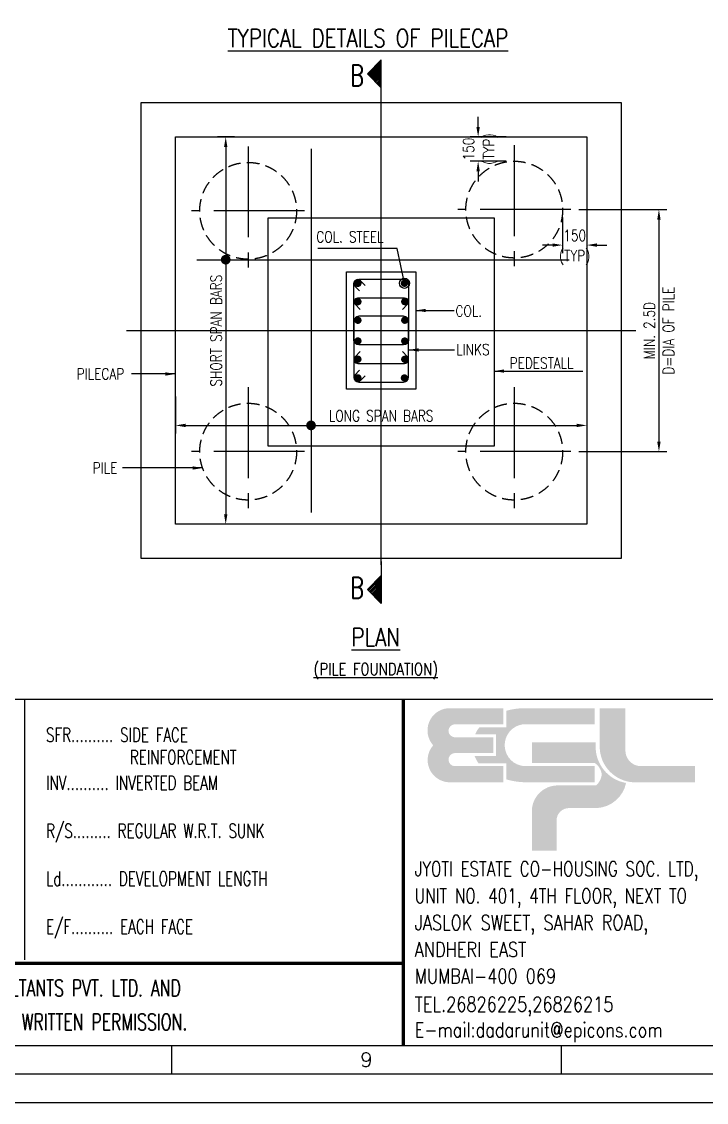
# Model space of a CAD drawing. Extents: x 482149 to 629471, y -388107 to -272741.
# Drawn here: x 585690 to 602676, y -356294 to -329506 of the extents above; entities that cross this region are included whole.
import ezdxf
from ezdxf.enums import TextEntityAlignment as Align
from ezdxf.lldxf.tags import DXFTag

# ---------------------------------------------------------------- set-up
doc = ezdxf.new("R2010")
doc.units = 0
doc.header["$LTSCALE"] = 500
doc.header["$MEASUREMENT"] = 0
doc.linetypes.add('CENTER2', pattern=[1.125, 0.75, -0.125, 0.125, -0.125])
doc.linetypes.add('HIDDEN2', pattern=[0.1875, 0.125, -0.0625])
doc.layers.get('DEFPOINTS').update_dxf_attribs({"color": 4})
doc.layers.add('00 ECPL LOGO', color=250, linetype='Continuous', lineweight=20)
doc.layers.add('00 ELEV-2', color=9, linetype='Continuous', lineweight=30)
for name, color, linetype in [('CEN', 8, 'CENTER'), ('COL', 1, 'Continuous'), ('DIM', 5, 'Continuous'), ('DIM1', 5, 'Continuous'), ('FOOT', 4, 'Continuous'), ('LINK', 2, 'Continuous'), ('MISC', 5, 'Continuous'), ('NO. SECTION', 1, 'Continuous'), ('notes', 1, 'Continuous'), ('PNA', 10, 'Continuous'), ('S-DIM-1', 5, 'Continuous'), ('S-R.C.C. PILE', 2, 'HIDDEN'), ('S-REINFORCEMENT', 6, 'Continuous'), ('S-TEXT-1', 4, 'Continuous'), ('S-TITLE', 6, 'Continuous'), ('TEXT (SHEET)', 4, 'Continuous'), ('TEXT1', 2, 'Continuous'), ('TITLE', 4, 'Continuous')]:
    doc.layers.add(name, color=color, linetype=linetype)
doc.styles.add('ROMANS', font='simplex.shx', dxfattribs={"width": 0.8, "height": 275, "bigfont": 'bigfont.shx'})
doc.styles.add('ROMANS22', font='simplex.shx', dxfattribs={"width": 0.8})
tags = doc.linetypes.add('CENTER', pattern=[2, 1.25, -0.25, 0.25, -0.25]).pattern_tags.tags
tags[10:11] = [DXFTag(74, 4), DXFTag(75, 0), DXFTag(340, '0'), DXFTag(46, 1.0), DXFTag(50, 0.0), DXFTag(44, 0.0), DXFTag(45, 0.0)]
tags[8:9] = [DXFTag(74, 4), DXFTag(75, 0), DXFTag(340, '0'), DXFTag(46, 1.0), DXFTag(50, 0.0), DXFTag(44, 0.0), DXFTag(45, 0.0)]
tags[6:7] = [DXFTag(74, 4), DXFTag(75, 0), DXFTag(340, '0'), DXFTag(46, 1.0), DXFTag(50, 0.0), DXFTag(44, 0.0), DXFTag(45, 0.0)]
tags[4:5] = [DXFTag(74, 4), DXFTag(75, 0), DXFTag(340, '0'), DXFTag(46, 1.0), DXFTag(50, 0.0), DXFTag(44, 0.0), DXFTag(45, 0.0)]
tags = doc.linetypes.add('HIDDEN', pattern=[0.375, 0.25, -0.125]).pattern_tags.tags
tags[6:7] = [DXFTag(74, 4), DXFTag(75, 0), DXFTag(340, '0'), DXFTag(46, 1.0), DXFTag(50, 0.0), DXFTag(44, 0.0), DXFTag(45, 0.0)]
tags[4:5] = [DXFTag(74, 4), DXFTag(75, 0), DXFTag(340, '0'), DXFTag(46, 1.0), DXFTag(50, 0.0), DXFTag(44, 0.0), DXFTag(45, 0.0)]
doc.dimstyles.new('DIM 4-100', dxfattribs={"dimscale": 100, "dimtxt": 2.5, "dimasz": 2.5, "dimexe": 1, "dimexo": 1, "dimgap": 1, "dimtad": 1, "dimdec": 0, "dimlfac": 0.25, "dimzin": 0, "dimdsep": 46, "dimtxsty": 'ROMANS22', "dimcen": 2.5, "dimclrd": 5, "dimclre": 5, "dimclrt": 4, "dimadec": 0, "dimazin": 0, "dimtfac": 1, "dimtdec": 0, "dimtmove": 0, "dimatfit": 3, "dimfxl": 0, "dimtolj": 1, "dimtzin": 0, "dimarcsym": 0})
doc.dimstyles.new('dim25', dxfattribs={"dimtxt": 250, "dimasz": 250, "dimexe": 200, "dimexo": 200, "dimgap": 100, "dimtad": 1, "dimdec": 0, "dimlfac": 0.25, "dimzin": 0, "dimdsep": 46, "dimtxsty": 'ROMANS', "dimcen": 0, "dimclrd": 5, "dimclre": 5, "dimclrt": 4, "dimadec": 0, "dimazin": 0, "dimtfac": 1, "dimtdec": 0, "dimtix": 1, "dimtofl": 0, "dimtmove": 2, "dimatfit": 3, "dimfxl": 0, "dimtolj": 1, "dimtzin": 0, "dimlwd": -1, "dimlwe": -1, "dimarcsym": 0})
doc.dimstyles.new('dim33.33', dxfattribs={"dimtxt": 250, "dimasz": 250, "dimexe": 200, "dimexo": 200, "dimgap": 100, "dimtad": 1, "dimdec": 0, "dimlfac": 0.333331, "dimzin": 0, "dimdsep": 46, "dimtxsty": 'ROMANS', "dimcen": 0, "dimclrd": 5, "dimclre": 5, "dimclrt": 4, "dimadec": 0, "dimazin": 0, "dimtfac": 1, "dimtdec": 0, "dimtix": 1, "dimtofl": 0, "dimtmove": 2, "dimatfit": 3, "dimfxl": 0, "dimtolj": 1, "dimtzin": 0, "dimlwd": -1, "dimlwe": -1, "dimarcsym": 0})

# ---------------------------------------------------------------- blocks, each defined once
blk = doc.blocks.new('ecpl logo')
at = {"layer": '00 ECPL LOGO'}
for color, points in [(256, [(351, -827, 0.621111), (586, -1401), (1442, -1401), (1442, -1151), (682, -1151, -0.917622), (682, -948), (1285, -948), (1285, -702), (682, -702, -0.926164), (682, -501), (1442, -501), (1442, -251), (581, -251, 0.621111), (351, -827)]), (152, [(2940, -251), (2940, -863, 0.384329), (3453, -1401), (4422, -1401), (4422, -1151), (3582, -1151, -0.414214), (3340, -908), (3340, -251)]), (140, [(1887, -779), (1887, -1102), (2862, -1102, -0.232111), (2971, -1281, -0.194401), (2883, -1450), (2269, -1450, 0.364674), (1887, -1802), (1887, -2463), (2269, -2463), (2269, -1996, -0.414214), (2462, -1802), (2899, -1802, 0.338499), (3350, -1412, -0.371272), (2877, -839), (2877, -779)])]:
    blk.add_hatch(color=color, dxfattribs=at).paths.add_polyline_path(points)
h = blk.add_hatch(color=253, dxfattribs=at)
h.dxf.hatch_style = 1
h.paths.add_polyline_path([(995, -993, 0.07148), (1056, -1106), (1486, -1106), (1486, -1356, 0.065387), (1776, -1401), (2862, -1401), (2862, -1151), (1776, -1151, -0.910826), (1742, -501), (2862, -501), (2862, -251), (1776, -251, 0.069483), (1486, -291), (1486, -546), (1071, -546, 0.072407), (1003, -657), (1329, -657), (1329, -993)])
blk = doc.blocks.new('A1')
at = {"color": 1}
blk.add_line((81794, 6959), (1969, 6959), dxfattribs=at)
at = {"flags": 128}
blk.add_lwpolyline([(0, 0), (82779, 0), (82779, 58231), (0, 58231)], close=True, dxfattribs=at)
at = {"color": 1, "const_width": 56.6}
for points in [[(58867, 984), (58867, 6959)], [(42226, 985), (42226, 2401), (58867, 2401)]]:
    blk.add_lwpolyline(points, dxfattribs=at)
at = {"layer": 'PNA'}
for p, q in [((54858, 984), (54858, 492)), ((61592, 984), (61592, 492))]:
    blk.add_line(p, q, dxfattribs=at)
at = {"layer": 'PNA', "color": 1}
for points in [[(984, 492), (82287, 492), (82287, 57739), (984, 57739)], [(1969, 984), (81794, 984), (81794, 57247), (1969, 57247)]]:
    blk.add_lwpolyline(points, close=True, dxfattribs=at)
at = {"layer": '00 ELEV-2', "xscale": 1.111872376440616, "yscale": 1.111872376440616, "zscale": 1.111872376440616}
blk.add_blockref('ecpl logo', (58991, 7088), dxfattribs=at)
at = {"layer": 'PNA', "style": 'ROMANS'}
blk.add_text('9', height=246, dxfattribs=at).set_placement((58226, 738), align=Align.MIDDLE)
at = {"layer": 'S-TEXT-1', "style": 'ROMANS'}
for s, height, width, p in [('JYOTI ESTATE CO-HOUSING SOC. LTD,', 256.46, 0.75, (59062, 3906, 7)), ('UNIT NO. 401, 4TH FLOOR, NEXT TO', 256.46, 0.75, (59062, 3441, 7)), ('JASLOK SWEET, SAHAR ROAD,', 255.53, 0.8, (59062, 2977, 7)), ('ANDHERI EAST', 255.53, 0.8, (59062, 2512, 7)), ('MUMBAI-400 069', 255.53, 0.8, (59062, 2054, 7)), ('TEL.26826225,26826215', 255.53, 0.8, (59062, 1567, 7)), ('E-mail:dadarunit@epicons.com', 255.53, 0.8, (59062, 1125, 7))]:
    blk.add_text(s, height=height, dxfattribs=dict(at, width=width)).set_placement(p)
at = {"layer": 'TEXT (SHEET)', "color": 4, "style": 'ROMANS', "width": 0.7}
for s, p in [('THIS DRAWING IS THE SOLE PROPERTY OF M/s. EPICONS CONSULTANTS PVT. LTD. AND', (43408, 1833)), ('SAME SHALL NOT BE COPIED/USED REPRODUCED WITHOUT THEIR WRITTEN PERMISSION.', (43408, 1247))]:
    blk.add_text(s, height=283.16, dxfattribs=at).set_placement(p)
blk = doc.blocks.new('*D197')
at = {"layer": 'DEFPOINTS', "color": 0}
for p in [(589509, -338595), (599709, -338595), (599709, -339515)]:
    blk.add_point(p, dxfattribs=at)
at = {"layer": 'S-TEXT-1', "color": 5, "linetype": 'ByBlock'}
for p, q in [((589509, -338795), (589509, -339715)), ((599709, -338795), (599709, -339715)), ((589759, -339515), (599459, -339515))]:
    blk.add_line(p, q, dxfattribs=at)
at = {"layer": 'S-TEXT-1', "color": 5}
for points in [[(589759, -339473), (589759, -339557), (589509, -339515)], [(599459, -339557), (599459, -339473), (599709, -339515)]]:
    blk.add_solid(points, dxfattribs=at)
at = {"layer": 'S-TEXT-1', "color": 4, "insert": (594609, -339277), "char_height": 275, "attachment_point": 5, "style": 'ROMANS'}
blk.add_mtext('\\A1;LONG SPAN BARS ', dxfattribs=at)
blk = doc.blocks.new('*D198')
at = {"layer": 'DEFPOINTS', "color": 0}
for p in [(591173, -332365), (590753, -341965), (591173, -341965)]:
    blk.add_point(p, dxfattribs=at)
at = {"layer": 'S-TEXT-1', "color": 5, "linetype": 'ByBlock'}
for p, q in [((590973, -332365), (590553, -332365)), ((590753, -332615), (590753, -341715)), ((590973, -341965), (590553, -341965))]:
    blk.add_line(p, q, dxfattribs=at)
at = {"layer": 'S-TEXT-1', "color": 5}
for points in [[(590795, -332615), (590712, -332615), (590753, -332365)], [(590712, -341715), (590795, -341715), (590753, -341965)]]:
    blk.add_solid(points, dxfattribs=at)
at = {"layer": 'S-TEXT-1', "color": 4, "insert": (590516, -337165), "char_height": 275, "attachment_point": 5, "rotation": 90, "style": 'ROMANS'}
blk.add_mtext('\\A1;SHORT SPAN BARS', dxfattribs=at)
blk = doc.blocks.new('*D201')
at = {"layer": 'DEFPOINTS', "color": 0}
for p in [(597014, -332365), (597909, -332365), (597909, -332965)]:
    blk.add_point(p, dxfattribs=at)
at = {"layer": 'S-DIM-1', "color": 5}
for p, q in [((597014, -332115), (597014, -331865)), ((597709, -332365), (596814, -332365)), ((597709, -332965), (596814, -332965)), ((597014, -333215), (597014, -333465))]:
    blk.add_line(p, q, dxfattribs=at)
for points in [[(596972, -332115), (597055, -332115), (597014, -332365)], [(597055, -333215), (596972, -333215), (597014, -332965)]]:
    blk.add_solid(points, dxfattribs=at)
at = {"layer": 'S-DIM-1', "color": 4, "char_height": 275, "attachment_point": 5, "rotation": 90, "style": 'ROMANS'}
for s, insert in [('\\A1;150', (596776, -332665)), ('(TYP)', (597323, -332665))]:
    blk.add_mtext(s, dxfattribs=dict(at, insert=insert))
blk = doc.blocks.new('*D202')
at = {"layer": 'DEFPOINTS', "color": 0}
for p in [(599109, -334165), (599709, -334165), (599709, -335045)]:
    blk.add_point(p, dxfattribs=at)
at = {"layer": 'S-DIM-1', "color": 5}
for p, q in [((599109, -334365), (599109, -335245)), ((599709, -334365), (599709, -335245)), ((598859, -335045), (598609, -335045)), ((599959, -335045), (600209, -335045))]:
    blk.add_line(p, q, dxfattribs=at)
for points in [[(598859, -335086), (598859, -335003), (599109, -335045)], [(599959, -335003), (599959, -335086), (599709, -335045)]]:
    blk.add_solid(points, dxfattribs=at)
at = {"layer": 'S-DIM-1', "color": 4, "char_height": 275, "attachment_point": 5, "style": 'ROMANS'}
for s, insert in [('\\A1;150', (599409, -334807)), ('(TYP)', (599409, -335354))]:
    blk.add_mtext(s, dxfattribs=dict(at, insert=insert))
blk = doc.blocks.new('*D215')
at = {"layer": 'DEFPOINTS', "color": 0}
for p in [(599311, -334165), (599311, -340165), (601498, -340165)]:
    blk.add_point(p, dxfattribs=at)
at = {"layer": 'S-DIM-1', "color": 5}
for p, q in [((599511, -334165), (601698, -334165)), ((601498, -334415), (601498, -339915)), ((599511, -340165), (601698, -340165))]:
    blk.add_line(p, q, dxfattribs=at)
for points in [[(601540, -334415), (601456, -334415), (601498, -334165)], [(601456, -339915), (601540, -339915), (601498, -340165)]]:
    blk.add_solid(points, dxfattribs=at)
at = {"layer": 'S-DIM-1', "color": 4, "char_height": 275, "attachment_point": 5, "rotation": 90, "style": 'ROMANS'}
for s, insert in [('D=DIA OF PILE', (601736, -337165)), ('\\A1;MIN. 2.5D', (601261, -337165))]:
    blk.add_mtext(s, dxfattribs=dict(at, insert=insert))

msp = doc.modelspace()

# ---------------------------------------------------------------- hatches: boundary and pattern name
at = {"layer": 'NO. SECTION', "ltscale": 5}
h = msp.add_hatch(dxfattribs=at)
h.set_pattern_fill('ANSI31', color=256, scale=220.680914, angle=90, style=0)
h.set_pattern_definition([(225, (596963.306, -235317.102), (-19.505621, 19.505621), [])])
h.paths.add_polyline_path([(594267.489, -330801.442), (594609.414, -330453.454), (594609.414, -331149.429)])
h = msp.add_hatch(dxfattribs=at)
h.set_pattern_fill('ANSI31', color=256, scale=220.680914, angle=90, style=0)
h.set_pattern_definition([(225, (596963.306, -236703.72), (-19.505621, 19.505621), [])])
h.paths.add_polyline_path([(594267.489, -343578.754), (594609.414, -343926.742), (594609.414, -343230.767)])

# ---------------------------------------------------------------- linework, layer by layer
at = {"layer": 'CEN'}
for p, q in [((594609.414, -342967.812), (594609.414, -331362.7)), ((588296.129, -337165.256), (600922.7, -337165.256))]:
    msp.add_line(p, q, dxfattribs=at)
at = {"layer": 'COL', "color": 4}
msp.add_lwpolyline([(593752.511, -338619.842), (593752.511, -335710.669), (595466.317, -335710.669), (595466.317, -338619.842)], close=True, dxfattribs=at)
at = {"layer": 'DEFPOINTS', "color": 0, "linetype": 'ByBlock'}
for p in [(595466.317, -335710.669), (593752.511, -338619.842)]:
    msp.add_point(p, dxfattribs=at)
at = {"layer": 'FOOT', "color": 8, "linetype": 'HIDDEN', "ltscale": 5}
msp.add_lwpolyline([(588657.206, -331513.048), (600561.622, -331513.048), (600561.622, -342817.464), (588657.206, -342817.464)], close=True, dxfattribs=at)
at = {"layer": 'FOOT', "linetype": 'Continuous'}
msp.add_lwpolyline([(589509.414, -332365.256), (599709.414, -332365.256), (599709.414, -341965.256), (589509.414, -341965.256)], close=True, dxfattribs=at)
at = {"layer": 'LINK'}
for points in [[(593932.978, -337400.484), (593932.978, -336011.449, -0.414213562), (594053.29, -335891.137), (595165.538, -335891.137, -0.414213562), (595285.85, -336011.449), (595285.85, -337400.484, -0.414213562), (595165.538, -337520.796), (594053.29, -337520.796, -0.414213562)], [(593932.978, -336930.028), (593932.978, -338319.063, 0.414213562), (594053.29, -338439.375), (595165.538, -338439.375, 0.414213562), (595285.85, -338319.063), (595285.85, -336930.028, 0.414213562), (595165.538, -336809.716), (594053.29, -336809.716, 0.414213562)]]:
    msp.add_lwpolyline(points, format="xyb", close=True, dxfattribs=at)
for points in [[(594213.18, -336046.899), (594094.218, -335927.937, 1), (593966.609, -336055.547), (593972.551, -336075.576)], [(594086.667, -336644.518), (593962.891, -336513.242, -0.657599654), (594032.012, -336353.071), (595190.85, -336353.071, -0.657599654), (595259.97, -336513.242), (595136.195, -336644.518)], [(594086.667, -337685.994), (593962.891, -337817.27, 0.657599654), (594032.012, -337977.441), (595190.85, -337977.441, 0.657599654), (595259.97, -337817.27), (595136.195, -337685.994)], [(594073.446, -338147.927), (593958.032, -338270.334, 1), (594089.338, -338394.138), (594109.184, -338387.609)], [(594213.18, -338283.613), (594094.218, -338402.575, -1), (593966.609, -338274.965), (593972.551, -338254.936)]]:
    msp.add_lwpolyline(points, format="xyb", dxfattribs=at)
at = {"layer": 'MISC', "const_width": 120.312}
for points in [[(590693.3, -335407.044, 1), (590813.611, -335407.044, 1)], [(592809.466, -339514.957, 1), (592929.778, -339514.957, 1)]]:
    msp.add_lwpolyline(points, format="xyb", close=True, dxfattribs=at)
at = {"layer": 'NO. SECTION'}
for p, q in [((594609.414, -330453.454), (594267.489, -330801.442)), ((594609.414, -331362.7), (594609.414, -330453.454)), ((594609.414, -331149.429), (594267.489, -330801.442)), ((594609.414, -342886.284), (594609.414, -343926.742)), ((594609.414, -343230.767), (594267.489, -343578.754)), ((594609.414, -343926.742), (594267.489, -343578.754))]:
    msp.add_line(p, q, dxfattribs=at)
at = {"layer": 'S-R.C.C. PILE', "color": 8, "linetype": 'CENTER2', "ltscale": 6}
for p, q in [((591309.414, -332600.576), (591309.414, -335791.333)), ((597909.414, -332569.877), (597909.414, -335760.635)), ((592710.633, -334195.955), (589908.195, -334195.955)), ((599310.633, -334165.256), (596508.195, -334165.256)), ((591309.414, -338569.877), (591309.414, -341760.635)), ((597909.414, -338569.877), (597909.414, -341760.635)), ((592710.633, -340165.256), (589908.195, -340165.256)), ((599310.633, -340165.256), (596508.195, -340165.256))]:
    msp.add_line(p, q, dxfattribs=at)
at = {"layer": 'S-R.C.C. PILE', "color": 8, "linetype": 'Continuous'}
msp.add_lwpolyline([(591809.414, -340027.318), (591809.414, -334372.731), (597409.414, -334372.731), (597409.414, -340027.318)], close=True, dxfattribs=at)
at = {"layer": 'S-R.C.C. PILE', "color": 8, "linetype": 'HIDDEN2', "ltscale": 5}
for centre in [(597909.414, -334165.256), (591309.414, -334195.955), (591309.414, -340165.256), (597909.414, -340165.256)]:
    msp.add_circle(centre, 1200, dxfattribs=at)
at = {"layer": 'S-REINFORCEMENT'}
for p, q in [((592869.622, -332656.483), (592869.622, -341676.808)), ((590037.724, -335407.044), (599274.554, -335407.044))]:
    msp.add_line(p, q, dxfattribs=at)
msp.add_lwpolyline([(594073.446, -336182.584), (593958.032, -336060.177, -1), (594089.338, -335936.374), (594109.184, -335942.902)], format="xyb", dxfattribs=at)
at = {"layer": 'S-REINFORCEMENT', "const_width": 90.234}
for points in [[(593986.895, -335993.571, 1), (594077.129, -335993.571, 1)], [(595230.325, -335992.009, -1), (595140.091, -335992.009, -1)], [(593986.895, -336448.071, 1), (594077.129, -336448.071, 1)], [(595238.325, -336446.509, -1), (595148.091, -336446.509, -1)], [(593986.895, -336909.086, 1), (594077.129, -336909.086, 1)], [(595238.325, -336907.524, -1), (595148.091, -336907.524, -1)], [(593986.895, -337421.426, -1), (594077.129, -337421.426, -1)], [(595238.325, -337422.988, 1), (595148.091, -337422.988, 1)], [(593986.895, -337873.941, -1), (594077.129, -337873.941, -1)], [(595238.325, -337875.503, 1), (595148.091, -337875.503, 1)], [(593986.895, -338336.941, -1), (594077.129, -338336.941, -1)], [(595230.325, -338338.503, 1), (595140.091, -338338.503, 1)]]:
    msp.add_lwpolyline(points, format="xyb", close=True, dxfattribs=at)
at = {"layer": 'TITLE', "color": 0}
msp.add_line((585772.841, -352760.33), (585772.841, -346308.968), dxfattribs=at)

# ---------------------------------------------------------------- block references
at = {"xscale": 1.434849416022188, "yscale": 1.434849416022188, "zscale": 1.434849416022188}
msp.add_blockref('A1', (510695.778, -356294.5), dxfattribs=at)

# ---------------------------------------------------------------- texts
at = {"layer": 'NO. SECTION', "style": 'ROMANS', "width": 0.7}
for p in [(594008.41, -330840.618), (594008.41, -343539.578)]:
    msp.add_text('B', height=533.333, dxfattribs=at).set_placement(p, align=Align.MIDDLE)
at = {"layer": 'notes', "color": 4, "style": 'ROMANS', "width": 0.7}
for s, p in [('SFR.......... SIDE FACE', (586296.829, -347360.369)), ('REINFORCEMENT', (588376.278, -347911.588)), ('INV.......... INVERTED BEAM', (586296.829, -348548.537)), ('R/S......... REGULAR W.R.T. SUNK', (586296.829, -349736.705)), ('Ld............ DEVELOPMENT LENGTH', (586296.829, -350924.874)), ('E/F.......... EACH FACE', (586296.829, -352113.042))]:
    msp.add_text(s, height=350, dxfattribs=at).set_placement(p)
at = {"layer": 'S-TEXT-1', "linetype": 'ByBlock', "style": 'ROMANS', "width": 0.8}
for s, p in [('COL. STEEL', (592998.771, -334980.434)), ('COL.', (596452.163, -336816.029)), ('LINKS', (596470.89, -337772.277)), ('PEDESTALL', (597794.824, -338107.731)), ('PILECAP', (587056.707, -338375.6)), ('PILE', (587453.163, -340705.967))]:
    msp.add_text(s, height=275, dxfattribs=at).set_placement(p)
at = {"layer": 'S-TITLE', "style": 'ROMANS', "width": 0.8}
msp.add_text('%%UTYPICAL DETAILS OF PILECAP', height=450, dxfattribs=at).set_placement((594281.721, -329914.283), align=Align.MIDDLE)
msp.add_text('%%UPLAN', height=450, dxfattribs=at).set_placement((594474.867, -344988.31), align=Align.CENTER)
at = {"layer": 'TEXT1', "linetype": 'ByBlock', "style": 'ROMANS', "width": 0.8}
msp.add_text('%%U(PILE FOUNDATION)', height=300, dxfattribs=at).set_placement((594474.867, -345554.792), align=Align.MIDDLE_CENTER)

# ---------------------------------------------------------------- dimensions: what is measured, and where the dimension line sits
at = {"layer": 'S-DIM-1'}
for base, p1, p2, text, picture, middle in [((597013.534, -332365.256), (597909.414, -332965.256), (597909.414, -332365.256), '<>\\X(TYP)', '*D201', (597013.534, -332665.256)), ((601498.019, -340165.256), (599310.633, -334165.256), (599310.633, -340165.256), 'MIN. 2.5D\\XD=DIA OF PILE', '*D215', (601498.019, -337165.256))]:
    dim = msp.add_linear_dim(base=base, p1=p1, p2=p2, angle=90, text=text, dimstyle='dim25', dxfattribs=at)
    dim.commit()
    dim.dimension.update_dxf_attribs({"geometry": picture, "text_midpoint": middle})
dim = msp.add_linear_dim(base=(599709.414, -335044.68), p1=(599109.414, -334165.256), p2=(599709.414, -334165.256), text='<>\\X(TYP)', dimstyle='dim25', dxfattribs=at)
dim.commit()
dim.dimension.update_dxf_attribs({"geometry": '*D202', "text_midpoint": (599409.414, -335044.68)})
at = {"layer": 'S-TEXT-1', "linetype": 'ByBlock'}
dim = msp.add_linear_dim(base=(590753.456, -341965.256), p1=(591173.134, -332365.256), p2=(591173.134, -341965.256), angle=90, text='SHORT SPAN BARS', dimstyle='dim33.33', dxfattribs=at)
dim.commit()
dim.dimension.update_dxf_attribs({"geometry": '*D198', "text_midpoint": (590515.956, -337165.256)})
dim = msp.add_linear_dim(base=(599709.414, -339514.957), p1=(589509.414, -338594.557), p2=(599709.414, -338594.557), text='LONG SPAN BARS ', dimstyle='dim33.33', dxfattribs=at)
dim.commit()
dim.dimension.update_dxf_attribs({"geometry": '*D197', "text_midpoint": (594609.414, -339277.457)})

# ---------------------------------------------------------------- leaders
at = {"layer": 'DIM'}
msp.add_leader([(595185.208, -335992.009), (595006.173, -335128.073), (593034.382, -335128.073)], dimstyle='dim25', override={"dimldrblk": 'Origin2'}, dxfattribs=at)
at = {"layer": 'DIM1', "linetype": 'Continuous'}
for points in [[(595466.317, -336665.02), (596423.369, -336665.02)], [(595285.85, -337643.753), (596428.901, -337643.753)], [(597409.414, -338168.389), (599611.152, -338168.389)]]:
    msp.add_leader(points, dimstyle='DIM 4-100', dxfattribs=at)
for points in [[(589509.414, -338239.393), (588412.615, -338239.393)], [(590182.655, -340569.76), (588189.694, -340569.76)]]:
    msp.add_leader(points, dimstyle='DIM 4-100', override={"dimtxt": 2.5}, dxfattribs=at)

doc.saveas('drawing.dxf')
